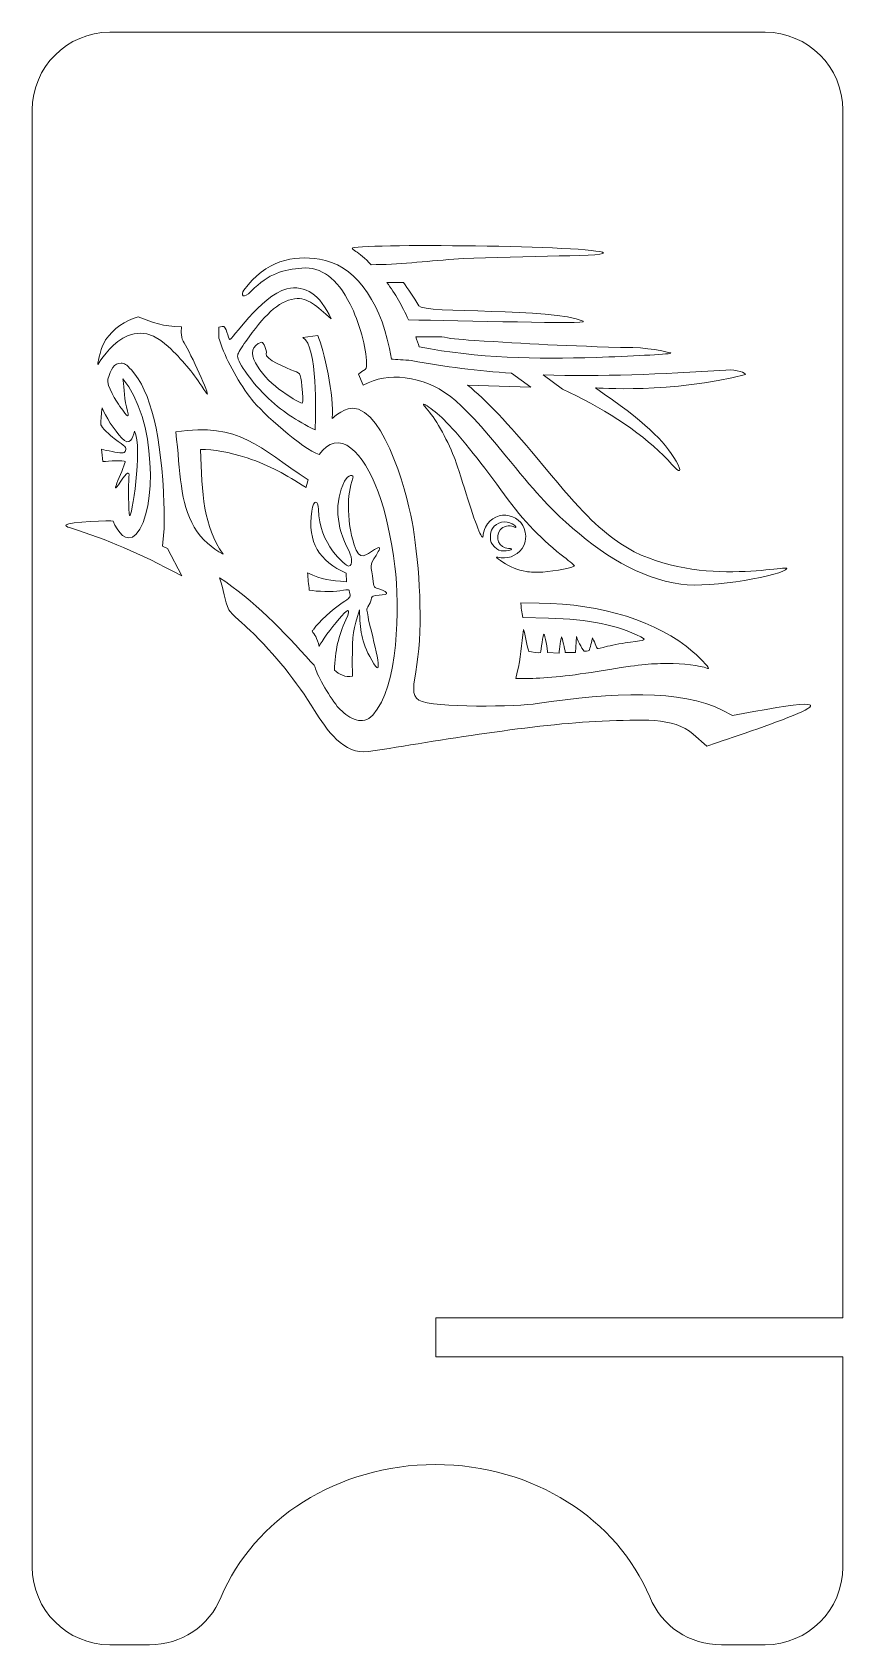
# Model space of a CAD drawing. Header units: millimetres. Extents: x -328 to 276, y -219 to 45.
# Drawn here: x -68.6 to 16.4, y -121.2 to 44.8 of the extents above; entities that cross this region are included whole.
import ezdxf

# ---------------------------------------------------------------- set-up
doc = ezdxf.new("R2010")
doc.units = ezdxf.units.MM
doc.header["$MEASUREMENT"] = 0
doc.layers.add('layer 1', color=7, linetype='Continuous')

msp = doc.modelspace()

# ---------------------------------------------------------------- linework, layer by layer
at = {"layer": 'layer 1', "color": 250, "lineweight": 9}
for points, knots in [([(-60.5906, 44.7682), (-38.0937, 44.7682), (-15.5974, 44.7682), (6.8994, 44.7682), (6.8994, 44.7682), (11.3056, 44.7682), (14.8994, 41.1744), (14.8994, 36.7682), (14.8994, 36.7682), (14.8994, 36.7682), (14.8994, -87.5432), (14.8994, -87.5432), (14.8994, -87.5432), (14.8994, -87.5432), (-27.0256, -87.5432), (-27.0256, -87.5432), (-27.0256, -87.5432), (-27.0256, -87.5432), (-27.0256, -91.5432), (-27.0256, -91.5432), (-27.0256, -91.5432), (-27.0256, -91.5432), (14.8994, -91.5432), (14.8994, -91.5432), (14.8994, -91.5432), (14.8994, -98.7555), (14.8994, -105.9679), (14.8994, -113.1802), (14.8994, -113.1802), (14.8994, -117.5864), (11.3056, -121.1802), (6.8994, -121.1802), (6.8994, -121.1802), (6.8994, -121.1802), (2.3917, -121.1802), (2.3917, -121.1802), (2.3917, -121.1802), (-0.9044, -121.1802), (-3.7193, -119.3055), (-4.9899, -116.2641), (-4.9899, -116.2641), (-8.3155, -108.3039), (-16.9418, -102.6313), (-27.0606, -102.6313), (-27.0606, -102.6313), (-37.1794, -102.6313), (-45.8057, -108.3039), (-49.1313, -116.2641), (-49.1313, -116.2641), (-50.4019, -119.3055), (-53.2168, -121.1802), (-56.5129, -121.1802), (-56.5129, -121.1802), (-56.5129, -121.1802), (-60.5906, -121.1802), (-60.5906, -121.1802), (-60.5906, -121.1802), (-64.9968, -121.1802), (-68.5906, -117.5864), (-68.5906, -113.1802), (-68.5906, -113.1802), (-68.5906, -63.1998), (-68.5906, -13.2154), (-68.5906, 36.7682), (-68.5906, 36.7682), (-68.5906, 41.1744), (-64.9968, 44.7682), (-60.5906, 44.7682)], [0, 0, 0, 0, 0.05555556, 0.05555556, 0.05555556, 0.05555556, 0.11111111, 0.11111111, 0.11111111, 0.11111111, 0.16666667, 0.16666667, 0.16666667, 0.16666667, 0.22222222, 0.22222222, 0.22222222, 0.22222222, 0.27777778, 0.27777778, 0.27777778, 0.27777778, 0.33333333, 0.33333333, 0.33333333, 0.33333333, 0.38888889, 0.38888889, 0.38888889, 0.38888889, 0.44444444, 0.44444444, 0.44444444, 0.44444444, 0.5, 0.5, 0.5, 0.5, 0.55555556, 0.55555556, 0.55555556, 0.55555556, 0.61111111, 0.61111111, 0.61111111, 0.61111111, 0.66666667, 0.66666667, 0.66666667, 0.66666667, 0.72222222, 0.72222222, 0.72222222, 0.72222222, 0.77777778, 0.77777778, 0.77777778, 0.77777778, 0.83333333, 0.83333333, 0.83333333, 0.83333333, 0.88888889, 0.88888889, 0.88888889, 0.88888889, 1, 1, 1, 1]), ([(-34.9752, 9.584), (-34.9752, 9.584), (-34.4895, 8.434), (-34.4895, 8.434), (-34.4895, 8.434), (-33.1237, 9.178), (-31.7694, 9.4171), (-30.1813, 9.1951), (-30.1813, 9.1951), (-26.6497, 8.7014), (-24.7976, 7.2746), (-19.8965, 1.2714), (-19.8965, 1.2714), (-16.858, -2.4501), (-15.252, -4.2287), (-13.6335, -5.6648), (-13.6335, -5.6648), (-9.8831, -8.992), (-6.162, -11.397), (-1.7755, -12.033), (-1.7755, -12.033), (1.3336, -12.4836), (8.9337, -11.0858), (9.1334, -10.4146), (9.1334, -10.4146), (9.2444, -10.0423), (-1.613, -12.6738), (-8.6414, -7.4054), (-8.6414, -7.4054), (-10.8873, -5.722), (-12.2679, -4.2745), (-16.6195, 0.9598), (-16.6195, 0.9598), (-19.5519, 4.4871), (-21.8739, 6.9472), (-23.7434, 8.4561), (-23.7434, 8.4561), (-23.7434, 8.4561), (-17.2443, 8.2321), (-17.2443, 8.2321), (-17.2443, 8.2321), (-17.2443, 8.2321), (-19.215, 9.6829), (-19.215, 9.6829), (-19.215, 9.6829), (-22.6343, 9.9134), (-26.0466, 10.3255), (-29.5429, 10.9844), (-29.5429, 10.9844), (-30.2461, 11.0438), (-31.1409, 11.0921), (-31.5858, 11.1189), (-31.5858, 11.1189), (-31.5858, 11.1189), (-31.8044, 12.2082), (-31.8044, 12.2082), (-31.8044, 12.2082), (-32.8528, 17.4298), (-35.5655, 20.8955), (-39.0149, 21.4204), (-39.0149, 21.4204), (-41.6982, 21.829), (-44.5639, 21.326), (-46.7824, 18.2185), (-46.7824, 18.2185), (-47.1357, 17.7236), (-46.8881, 17.2482), (-46.0269, 18.1252), (-46.0269, 18.1252), (-44.2236, 19.9613), (-42.6448, 20.3692), (-40.8057, 20.4986), (-40.8057, 20.4986), (-38.7918, 20.6404), (-37.2271, 19.4709), (-35.8459, 16.7907), (-35.8459, 16.7907), (-34.9319, 15.0173), (-34.152, 12.2078), (-34.152, 10.689), (-34.152, 10.689), (-34.152, 10.1863), (-34.1963, 10.0792), (-34.4536, 9.962), (-34.4536, 9.962), (-34.5621, 9.9126), (-34.7487, 9.7744), (-34.9752, 9.584)], [0, 0, 0, 0, 0.04347826, 0.04347826, 0.04347826, 0.04347826, 0.08695652, 0.08695652, 0.08695652, 0.08695652, 0.13043478, 0.13043478, 0.13043478, 0.13043478, 0.17391304, 0.17391304, 0.17391304, 0.17391304, 0.2173913, 0.2173913, 0.2173913, 0.2173913, 0.26086957, 0.26086957, 0.26086957, 0.26086957, 0.30434783, 0.30434783, 0.30434783, 0.30434783, 0.34782609, 0.34782609, 0.34782609, 0.34782609, 0.39130435, 0.39130435, 0.39130435, 0.39130435, 0.43478261, 0.43478261, 0.43478261, 0.43478261, 0.47826087, 0.47826087, 0.47826087, 0.47826087, 0.52173913, 0.52173913, 0.52173913, 0.52173913, 0.56521739, 0.56521739, 0.56521739, 0.56521739, 0.60869565, 0.60869565, 0.60869565, 0.60869565, 0.65217391, 0.65217391, 0.65217391, 0.65217391, 0.69565217, 0.69565217, 0.69565217, 0.69565217, 0.73913043, 0.73913043, 0.73913043, 0.73913043, 0.7826087, 0.7826087, 0.7826087, 0.7826087, 0.82608696, 0.82608696, 0.82608696, 0.82608696, 0.86956522, 0.86956522, 0.86956522, 0.86956522, 0.91304348, 0.91304348, 0.91304348, 0.91304348, 1, 1, 1, 1]), ([(-25.1786, 21.4078), (-20.3028, 21.7544), (-9.4414, 21.6683), (-9.739, 22.048), (-9.739, 22.048), (-10.3605, 22.841), (-35.6477, 23.0369), (-35.6477, 22.5389), (-35.6477, 22.5389), (-35.6477, 22.4922), (-35.4692, 22.3485), (-35.2509, 22.2195), (-35.2509, 22.2195), (-34.9087, 22.0174), (-34.2934, 21.4711), (-33.6717, 20.8463), (-33.6717, 20.8463), (-30.9252, 20.8463), (-28.1205, 21.2058), (-25.1786, 21.4078)], [0, 0, 0, 0, 0.16666667, 0.16666667, 0.16666667, 0.16666667, 0.33333333, 0.33333333, 0.33333333, 0.33333333, 0.5, 0.5, 0.5, 0.5, 0.66666667, 0.66666667, 0.66666667, 0.66666667, 1, 1, 1, 1]), ([(-39.1896, 13.5446), (-39.1896, 13.5446), (-40.7071, 13.3666), (-40.7071, 13.3666), (-40.7071, 13.3666), (-39.1697, 12.4095), (-39.3991, 5.6019), (-39.4497, 3.8377), (-39.4497, 3.8377), (-41.4075, 4.8393), (-42.8783, 5.7153), (-44.5648, 7.3794), (-44.5648, 7.3794), (-46.1856, 8.9785), (-47.5927, 11.035), (-47.4258, 11.5609), (-47.4258, 11.5609), (-47.3838, 11.6929), (-47.0317, 12.3367), (-46.5925, 12.9561), (-46.5925, 12.9561), (-44.776, 15.5175), (-43.2565, 17.1083), (-41.568, 17.3409), (-41.568, 17.3409), (-40.1638, 17.5343), (-39.2996, 16.5384), (-37.8073, 15.286), (-37.8073, 15.286), (-38.8972, 17.7445), (-40.488, 18.8167), (-42.3501, 18.3479), (-42.3501, 18.3479), (-45.0887, 17.6581), (-48.0827, 12.9624), (-48.2481, 13.1455), (-48.2481, 13.1455), (-48.294, 13.1964), (-48.428, 13.5347), (-48.5456, 13.8972), (-48.5456, 13.8972), (-48.7961, 14.6693), (-48.8125, 14.5086), (-49.3663, 14.4093), (-49.3663, 14.4093), (-49.3711, 13.1716), (-49.4698, 13.5863), (-49.1289, 12.5948), (-49.1289, 12.5948), (-48.5673, 10.9615), (-47.1807, 8.4798), (-46.0056, 7.0055), (-46.0056, 7.0055), (-44.8565, 5.5635), (-40.8293, 1.9237), (-39.0218, 1.3065), (-39.0218, 1.3065), (-38.0933, 2.6059), (-36.9214, 2.901), (-35.7591, 1.9772), (-35.7591, 1.9772), (-33.6521, 0.3027), (-31.948, -4.2901), (-31.2415, -10.1966), (-31.2415, -10.1966), (-30.7479, -14.3234), (-30.84, -22.6361), (-33.5177, -25.5043), (-33.5177, -25.5043), (-34.5642, -26.6258), (-35.8923, -25.8961), (-36.8713, -24.9427), (-36.8713, -24.9427), (-37.563, -24.2691), (-39.0764, -21.7501), (-39.3487, -20.9258), (-39.3487, -20.9258), (-39.5568, -20.2957), (-39.4146, -20.5691), (-39.8866, -20.0322), (-39.8866, -20.0322), (-42.6469, -16.8942), (-45.8576, -13.6526), (-49.3049, -11.366), (-49.3049, -11.366), (-48.8366, -12.4384), (-48.7906, -13.8745), (-48.3363, -14.6702), (-48.3363, -14.6702), (-48.101, -15.0825), (-46.6457, -16.304), (-46.1958, -16.741), (-46.1958, -16.741), (-43.5238, -19.3366), (-41.3844, -21.9929), (-39.512, -25.0398), (-39.512, -25.0398), (-38.337, -26.9514), (-36.464, -29.635), (-33.965, -29.2657), (-33.965, -29.2657), (-26.627, -28.1066), (-16.8327, -26.3992), (-9.8775, -26.131), (-9.8775, -26.131), (-5.9316, -25.9789), (-2.5135, -25.6965), (-0.5126, -27.4595), (-0.5126, -27.4595), (-0.5126, -27.4595), (0.9024, -28.7063), (0.9024, -28.7063), (0.9024, -28.7063), (3.6152, -27.7105), (20.2434, -22.4849), (5.7282, -25.14), (5.7282, -25.14), (5.7282, -25.14), (3.533, -25.5416), (3.533, -25.5416), (3.533, -25.5416), (3.533, -25.5416), (2.4848, -25.0019), (2.4848, -25.0019), (2.4848, -25.0019), (-1.6794, -22.8578), (-8.7987, -23.1421), (-16.5758, -24.3224), (-16.5758, -24.3224), (-18.4553, -24.6076), (-27.3278, -24.8253), (-28.7686, -23.9659), (-28.7686, -23.9659), (-29.5702, -23.4877), (-29.3168, -22.457), (-28.9721, -20.2936), (-28.9721, -20.2936), (-28.3286, -16.2554), (-28.7105, -10.2144), (-29.3622, -6.1514), (-29.3622, -6.1514), (-29.7542, -3.7077), (-32.1439, 6.0824), (-35.6411, 6.0699), (-35.6411, 6.0699), (-36.7021, 6.0661), (-37.8901, 4.7682), (-37.7064, 5.0734), (-37.7064, 5.0734), (-37.4335, 7.1114), (-38.5945, 12.2937), (-39.1896, 13.5446)], [0, 0, 0, 0, 0.02564103, 0.02564103, 0.02564103, 0.02564103, 0.05128205, 0.05128205, 0.05128205, 0.05128205, 0.07692308, 0.07692308, 0.07692308, 0.07692308, 0.1025641, 0.1025641, 0.1025641, 0.1025641, 0.12820513, 0.12820513, 0.12820513, 0.12820513, 0.15384615, 0.15384615, 0.15384615, 0.15384615, 0.17948718, 0.17948718, 0.17948718, 0.17948718, 0.20512821, 0.20512821, 0.20512821, 0.20512821, 0.23076923, 0.23076923, 0.23076923, 0.23076923, 0.25641026, 0.25641026, 0.25641026, 0.25641026, 0.28205128, 0.28205128, 0.28205128, 0.28205128, 0.30769231, 0.30769231, 0.30769231, 0.30769231, 0.33333333, 0.33333333, 0.33333333, 0.33333333, 0.35897436, 0.35897436, 0.35897436, 0.35897436, 0.38461538, 0.38461538, 0.38461538, 0.38461538, 0.41025641, 0.41025641, 0.41025641, 0.41025641, 0.43589744, 0.43589744, 0.43589744, 0.43589744, 0.46153846, 0.46153846, 0.46153846, 0.46153846, 0.48717949, 0.48717949, 0.48717949, 0.48717949, 0.51282051, 0.51282051, 0.51282051, 0.51282051, 0.53846154, 0.53846154, 0.53846154, 0.53846154, 0.56410256, 0.56410256, 0.56410256, 0.56410256, 0.58974359, 0.58974359, 0.58974359, 0.58974359, 0.61538462, 0.61538462, 0.61538462, 0.61538462, 0.64102564, 0.64102564, 0.64102564, 0.64102564, 0.66666667, 0.66666667, 0.66666667, 0.66666667, 0.69230769, 0.69230769, 0.69230769, 0.69230769, 0.71794872, 0.71794872, 0.71794872, 0.71794872, 0.74358974, 0.74358974, 0.74358974, 0.74358974, 0.76923077, 0.76923077, 0.76923077, 0.76923077, 0.79487179, 0.79487179, 0.79487179, 0.79487179, 0.82051282, 0.82051282, 0.82051282, 0.82051282, 0.84615385, 0.84615385, 0.84615385, 0.84615385, 0.87179487, 0.87179487, 0.87179487, 0.87179487, 0.8974359, 0.8974359, 0.8974359, 0.8974359, 0.92307692, 0.92307692, 0.92307692, 0.92307692, 0.94871795, 0.94871795, 0.94871795, 0.94871795, 1, 1, 1, 1]), ([(-11.8595, 15.032), (-14.9825, 16.4217), (-28.2755, 15.805), (-28.7668, 16.6056), (-28.7668, 16.6056), (-29.3529, 17.5606), (-29.8919, 18.3656), (-30.3637, 19.0273), (-30.3637, 19.0273), (-30.3637, 19.0273), (-32.0709, 19.0273), (-32.0709, 19.0273), (-32.0709, 19.0273), (-31.1711, 17.8089), (-30.5156, 16.6767), (-29.8301, 15.1577), (-29.8301, 15.1577), (-24.7233, 15.1577), (-10.9854, 14.6431), (-11.8595, 15.032)], [0, 0, 0, 0, 0.16666667, 0.16666667, 0.16666667, 0.16666667, 0.33333333, 0.33333333, 0.33333333, 0.33333333, 0.5, 0.5, 0.5, 0.5, 0.66666667, 0.66666667, 0.66666667, 0.66666667, 1, 1, 1, 1]), ([(-53.0544, 12.9909), (-52.5356, 12.2572), (-50.5321, 7.9128), (-50.5321, 7.5217), (-50.5321, 7.5217), (-50.5321, 7.4745), (-50.8036, 7.8501), (-51.1344, 8.3555), (-51.1344, 8.3555), (-52.0716, 9.787), (-53.154, 11.0661), (-54.5844, 12.4316), (-54.5844, 12.4316), (-58.7179, 16.3777), (-61.8373, 10.4672), (-61.8373, 10.5669), (-61.8373, 10.5669), (-61.8373, 10.9243), (-61.4619, 12.4471), (-61.0268, 13.1026), (-61.0268, 13.1026), (-60.2455, 14.2798), (-59.0166, 15.0963), (-57.6855, 15.482), (-57.6855, 15.482), (-56.1061, 14.8501), (-55.1719, 14.4956), (-53.2122, 14.4621), (-53.2122, 14.4621), (-53.2101, 14.425), (-53.332, 13.3834), (-53.0544, 12.9909)], [0, 0, 0, 0, 0.11111111, 0.11111111, 0.11111111, 0.11111111, 0.22222222, 0.22222222, 0.22222222, 0.22222222, 0.33333333, 0.33333333, 0.33333333, 0.33333333, 0.44444444, 0.44444444, 0.44444444, 0.44444444, 0.55555556, 0.55555556, 0.55555556, 0.55555556, 0.66666667, 0.66666667, 0.66666667, 0.66666667, 0.77777778, 0.77777778, 0.77777778, 0.77777778, 1, 1, 1, 1]), ([(-10.5076, 11.3041), (-7.115, 11.4118), (-3.1562, 11.6321), (-2.8016, 11.7316), (-2.8016, 11.7316), (-2.7335, 11.7508), (-4.5588, 12.264), (-6.7179, 12.3112), (-6.7179, 12.3112), (-13.8162, 12.4666), (-17.5599, 12.7152), (-23.0478, 13.055), (-23.0478, 13.055), (-24.7048, 13.1575), (-25.731, 13.2595), (-26.4062, 13.4387), (-26.4062, 13.4387), (-26.4062, 13.4387), (-29.0964, 13.4387), (-29.0964, 13.4387), (-29.0964, 13.4387), (-28.9649, 13.0868), (-28.8363, 12.7216), (-28.722, 12.3807), (-28.722, 12.3807), (-22.6298, 11.2325), (-16.763, 11.1054), (-10.5076, 11.3041)], [0, 0, 0, 0, 0.125, 0.125, 0.125, 0.125, 0.25, 0.25, 0.25, 0.25, 0.375, 0.375, 0.375, 0.375, 0.5, 0.5, 0.5, 0.5, 0.625, 0.625, 0.625, 0.625, 0.75, 0.75, 0.75, 0.75, 1, 1, 1, 1]), ([(-44.4967, 11.6825), (-44.6716, 11.1572), (-42.412, 10.2015), (-41.5812, 9.8923), (-41.5812, 9.8923), (-40.9214, 9.6466), (-40.9233, 9.654), (-40.7528, 7.6765), (-40.7528, 7.6765), (-40.6871, 6.914), (-40.6996, 6.5859), (-40.7949, 6.5859), (-40.7949, 6.5859), (-41.0062, 6.5859), (-42.2403, 7.3549), (-43.177, 8.0493), (-43.177, 8.0493), (-45.1059, 9.4792), (-47.1345, 12.2057), (-44.9425, 12.8699), (-44.9425, 12.8699), (-44.8171, 12.8847), (-44.3737, 12.0518), (-44.4967, 11.6825)], [0, 0, 0, 0, 0.14285714, 0.14285714, 0.14285714, 0.14285714, 0.28571429, 0.28571429, 0.28571429, 0.28571429, 0.42857143, 0.42857143, 0.42857143, 0.42857143, 0.57142857, 0.57142857, 0.57142857, 0.57142857, 0.71428571, 0.71428571, 0.71428571, 0.71428571, 1, 1, 1, 1]), ([(-53.197, -11.1711), (-57.8239, -8.7109), (-60.7495, -7.5284), (-64.6491, -6.2173), (-64.6491, -6.2173), (-65.0924, -6.1302), (-65.1939, -6.0287), (-65.0971, -5.9153), (-65.0971, -5.9153), (-64.8669, -5.6457), (-60.3354, -5.4112), (-60.2681, -5.562), (-60.2681, -5.562), (-59.7968, -6.5799), (-58.915, -7.9697), (-57.8893, -6.8818), (-57.8893, -6.8818), (-55.6992, -4.5588), (-55.8157, 5.0972), (-59.2517, 9.0834), (-59.2517, 9.0834), (-59.1104, 8.6431), (-59.1886, 7.3397), (-58.881, 6.2117), (-58.881, 6.2117), (-58.5172, 4.8775), (-58.7278, 5.0751), (-59.5517, 6.2635), (-59.5517, 6.2635), (-59.8756, 6.7307), (-60.9955, 8.4327), (-60.7919, 9.0695), (-60.7919, 9.0695), (-60.4706, 10.0761), (-60.1868, 10.7242), (-59.4272, 10.7242), (-59.4272, 10.7242), (-59.1131, 10.7242), (-58.9081, 10.5856), (-58.3742, 10.0119), (-58.3742, 10.0119), (-56.3982, 7.889), (-55.2467, 3.1469), (-55.0245, -3.7827), (-55.0245, -3.7827), (-54.9924, -4.7821), (-54.9953, -5.9222), (-55.0269, -6.6317), (-55.0269, -6.6317), (-55.0269, -6.6317), (-55.1656, -8.1092), (-55.1656, -8.1092), (-55.1656, -8.1092), (-55.1656, -8.1092), (-54.672, -8.3498), (-54.672, -8.3498), (-54.672, -8.3498), (-54.672, -8.3498), (-53.197, -11.1711), (-53.197, -11.1711)], [0, 0, 0, 0, 0.0625, 0.0625, 0.0625, 0.0625, 0.125, 0.125, 0.125, 0.125, 0.1875, 0.1875, 0.1875, 0.1875, 0.25, 0.25, 0.25, 0.25, 0.3125, 0.3125, 0.3125, 0.3125, 0.375, 0.375, 0.375, 0.375, 0.4375, 0.4375, 0.4375, 0.4375, 0.5, 0.5, 0.5, 0.5, 0.5625, 0.5625, 0.5625, 0.5625, 0.625, 0.625, 0.625, 0.625, 0.6875, 0.6875, 0.6875, 0.6875, 0.75, 0.75, 0.75, 0.75, 0.8125, 0.8125, 0.8125, 0.8125, 0.875, 0.875, 0.875, 0.875, 1, 1, 1, 1]), ([(-15.9772, 9.517), (-15.9772, 9.517), (-13.9746, 8.0428), (-13.9746, 8.0428), (-13.9746, 8.0428), (-13.9746, 8.0428), (-12.5358, 7.3463), (-12.5358, 7.3463), (-12.5358, 7.3463), (-8.6138, 5.4479), (-4.8143, 2.7186), (-2.724, 0.2982), (-2.724, 0.2982), (-1.8134, -0.7563), (-1.6479, -0.4419), (-2.2743, 0.6198), (-2.2743, 0.6198), (-3.5061, 2.7074), (-5.4787, 4.7219), (-10.5865, 8.1654), (-10.5865, 8.1654), (-10.5331, 8.1672), (-2.6392, 7.5868), (4.8873, 9.5442), (4.8873, 9.5442), (4.8496, 9.6785), (4.0826, 10.0821), (2.8509, 10.0044), (2.8509, 10.0044), (-3.8599, 9.581), (-9.9733, 9.3026), (-15.9772, 9.517)], [0, 0, 0, 0, 0.11111111, 0.11111111, 0.11111111, 0.11111111, 0.22222222, 0.22222222, 0.22222222, 0.22222222, 0.33333333, 0.33333333, 0.33333333, 0.33333333, 0.44444444, 0.44444444, 0.44444444, 0.44444444, 0.55555556, 0.55555556, 0.55555556, 0.55555556, 0.66666667, 0.66666667, 0.66666667, 0.66666667, 0.77777778, 0.77777778, 0.77777778, 0.77777778, 1, 1, 1, 1]), ([(-17.716, -10.7274), (-18.5907, -10.5695), (-19.3602, -10.2603), (-20.1192, -9.7619), (-20.1192, -9.7619), (-20.4791, -9.5254), (-20.7735, -9.3088), (-20.7735, -9.2802), (-20.7735, -9.2802), (-20.7735, -9.2519), (-20.5548, -9.2635), (-20.2878, -9.3064), (-20.2878, -9.3064), (-19.3869, -9.4503), (-18.3959, -8.9238), (-17.946, -8.0619), (-17.946, -8.0619), (-17.8426, -7.8642), (-17.7604, -7.4327), (-17.7629, -7.1034), (-17.7629, -7.1034), (-17.7808, -4.7933), (-20.8885, -4.0975), (-21.8957, -6.1783), (-21.8957, -6.1783), (-22.0328, -6.4611), (-22.1495, -6.8571), (-22.155, -7.0583), (-22.155, -7.0583), (-22.174, -7.7378), (-22.9777, -5.7399), (-23.8947, -2.7341), (-23.8947, -2.7341), (-24.3719, -1.1696), (-24.9303, 0.5332), (-25.1355, 1.0498), (-25.1355, 1.0498), (-25.9208, 3.0268), (-27.139, 5.1578), (-28.0053, 6.0696), (-28.0053, 6.0696), (-28.9885, 7.1048), (-27.3432, 6.0488), (-26.1892, 4.904), (-26.1892, 4.904), (-24.7372, 3.4639), (-22.5435, 0.7586), (-20.336, -2.3133), (-20.336, -2.3133), (-18.2731, -5.1842), (-16.4739, -7.1183), (-14.1047, -9.0123), (-14.1047, -9.0123), (-13.419, -9.5605), (-12.8107, -10.0525), (-12.7528, -10.1057), (-12.7528, -10.1057), (-12.5832, -10.2616), (-14.7883, -10.7232), (-15.9913, -10.7837), (-15.9913, -10.7837), (-16.599, -10.8143), (-17.3752, -10.789), (-17.716, -10.7274)], [0, 0, 0, 0, 0.05882353, 0.05882353, 0.05882353, 0.05882353, 0.11764706, 0.11764706, 0.11764706, 0.11764706, 0.17647059, 0.17647059, 0.17647059, 0.17647059, 0.23529412, 0.23529412, 0.23529412, 0.23529412, 0.29411765, 0.29411765, 0.29411765, 0.29411765, 0.35294118, 0.35294118, 0.35294118, 0.35294118, 0.41176471, 0.41176471, 0.41176471, 0.41176471, 0.47058824, 0.47058824, 0.47058824, 0.47058824, 0.52941176, 0.52941176, 0.52941176, 0.52941176, 0.58823529, 0.58823529, 0.58823529, 0.58823529, 0.64705882, 0.64705882, 0.64705882, 0.64705882, 0.70588235, 0.70588235, 0.70588235, 0.70588235, 0.76470588, 0.76470588, 0.76470588, 0.76470588, 0.82352941, 0.82352941, 0.82352941, 0.82352941, 0.88235294, 0.88235294, 0.88235294, 0.88235294, 1, 1, 1, 1]), ([(-58.5576, -4.9612), (-58.6655, -4.6137), (-58.7131, -1.8007), (-58.6248, -0.9846), (-58.6248, -0.9846), (-58.5555, -0.3422), (-58.8536, -0.5038), (-59.4554, -1.4344), (-59.4554, -1.4344), (-60.9622, -3.764), (-58.9108, 0.4058), (-59.0222, 0.5861), (-59.0222, 0.5861), (-59.1372, 0.7724), (-60.7131, 0.6222), (-61.3204, 0.5815), (-61.3204, 0.5815), (-61.367, 1.0195), (-61.4078, 1.4477), (-61.4416, 1.8549), (-61.4416, 1.8549), (-60.9378, 1.7098), (-59.7824, 1.4848), (-59.3795, 1.4703), (-59.3795, 1.4703), (-59.1392, 1.4617), (-59.0307, 1.5337), (-58.975, 1.7389), (-58.975, 1.7389), (-58.975, 1.7389), (-58.9749, 1.7389), (-58.9749, 1.7389), (-58.9749, 1.7389), (-58.8908, 2.0475), (-58.9061, 2.0632), (-60.1396, 2.9487), (-60.1396, 2.9487), (-60.5534, 3.2458), (-61.4596, 4.1309), (-61.5307, 4.3654), (-61.5307, 4.3654), (-61.5119, 4.9404), (-61.4659, 5.5267), (-61.3978, 6.0986), (-61.3978, 6.0986), (-61.0727, 5.2722), (-60.1334, 3.8067), (-59.3563, 2.9854), (-59.3563, 2.9854), (-58.5414, 2.1238), (-58.2459, 2.9398), (-58.0686, 3.7262), (-58.0686, 3.7262), (-57.1569, 1.9607), (-58.3948, -5.4864), (-58.5576, -4.9612)], [0, 0, 0, 0, 0.06666667, 0.06666667, 0.06666667, 0.06666667, 0.13333333, 0.13333333, 0.13333333, 0.13333333, 0.2, 0.2, 0.2, 0.2, 0.26666667, 0.26666667, 0.26666667, 0.26666667, 0.33333333, 0.33333333, 0.33333333, 0.33333333, 0.4, 0.4, 0.4, 0.4, 0.46666667, 0.46666667, 0.46666667, 0.46666667, 0.53333333, 0.53333333, 0.53333333, 0.53333333, 0.6, 0.6, 0.6, 0.6, 0.66666667, 0.66666667, 0.66666667, 0.66666667, 0.73333333, 0.73333333, 0.73333333, 0.73333333, 0.8, 0.8, 0.8, 0.8, 0.86666667, 0.86666667, 0.86666667, 0.86666667, 1, 1, 1, 1]), ([(-40.1768, -1.2859), (-40.2519, -1.5509), (-40.3165, -1.8162), (-40.3791, -2.0842), (-40.3791, -2.0842), (-42.5561, -0.7258), (-43.9558, 0.133), (-46.4675, 0.9548), (-46.4675, 0.9548), (-48.3513, 1.5711), (-49.8926, 1.8323), (-51.2685, 1.8323), (-51.2685, 1.8323), (-51.0874, -2.7568), (-50.9694, -6.0731), (-48.9234, -8.938), (-48.9234, -8.938), (-50.1004, -8.2971), (-51.1015, -7.5224), (-51.9035, -6.1504), (-51.9035, -6.1504), (-53.3838, -3.6183), (-53.3164, -0.6271), (-53.8024, 3.6517), (-53.8024, 3.6517), (-47.2146, 4.6409), (-45.2751, 2.039), (-40.1768, -1.2859)], [0, 0, 0, 0, 0.125, 0.125, 0.125, 0.125, 0.25, 0.25, 0.25, 0.25, 0.375, 0.375, 0.375, 0.375, 0.5, 0.5, 0.5, 0.5, 0.625, 0.625, 0.625, 0.625, 0.75, 0.75, 0.75, 0.75, 1, 1, 1, 1]), ([(-37.4555, -20.8893), (-36.9964, -21.2776), (-36.3524, -21.6882), (-35.5998, -21.5), (-35.5998, -21.5), (-35.6169, -21.0567), (-35.6244, -20.5354), (-35.6247, -19.8949), (-35.6247, -19.8949), (-35.626, -17.1588), (-35.4945, -16.6588), (-34.8911, -14.6744), (-34.8911, -14.6744), (-34.7776, -16.7715), (-34.7916, -17.825), (-33.6263, -19.8616), (-33.6263, -19.8616), (-32.2953, -22.1877), (-33.1837, -18.8285), (-33.9506, -15.6973), (-33.9506, -15.6973), (-34.0229, -14.837), (-34.2426, -14.7291), (-34.0186, -14.365), (-34.0186, -14.365), (-33.2289, -13.0794), (-34.2254, -13.3108), (-32.249, -13.0865), (-32.249, -13.0865), (-32.0028, -13.0586), (-32.0165, -12.8297), (-32.5094, -12.6485), (-32.5094, -12.6485), (-33.3115, -12.3535), (-33.3743, -12.4982), (-33.4635, -11.7712), (-33.4635, -11.7712), (-33.6845, -9.9715), (-33.9267, -10.2195), (-33.1819, -9.0681), (-33.1819, -9.0681), (-32.8483, -8.5527), (-32.5209, -7.9637), (-33.3196, -8.4627), (-33.3196, -8.4627), (-34.1887, -9.0057), (-34.8959, -9.7823), (-35.4288, -7.9836), (-35.4288, -7.9836), (-35.8757, -6.4748), (-35.9349, -6.073), (-36.0072, -4.4134), (-36.0072, -4.4134), (-36.0729, -2.9044), (-35.8553, -2.0416), (-35.5579, -1.129), (-35.5579, -1.129), (-35.4249, -0.7208), (-36.0291, -0.6961), (-36.4174, -1.4461), (-36.4174, -1.4461), (-37.4829, -3.5037), (-37.3217, -6.1682), (-35.9869, -8.564), (-35.9869, -8.564), (-35.8048, -8.8909), (-35.4124, -10.1739), (-36.0084, -10.1739), (-36.0084, -10.1739), (-36.2671, -10.1739), (-39.0936, -7.8979), (-39.1112, -4.3457), (-39.1112, -4.3457), (-39.116, -3.3727), (-39.6092, -3.2298), (-39.7982, -4.528), (-39.7982, -4.528), (-40.2687, -7.7551), (-38.9997, -9.6759), (-36.2469, -10.9049), (-36.2469, -10.9049), (-36.2469, -10.9049), (-36.2091, -11.8067), (-36.2091, -11.8067), (-36.2091, -11.8067), (-37.9714, -11.6051), (-38.6449, -11.609), (-40.2352, -10.8644), (-40.2352, -10.8644), (-40.1863, -11.4416), (-40.1256, -12.0359), (-40.0526, -12.6519), (-40.0526, -12.6519), (-39.2444, -12.7892), (-37.6902, -12.8263), (-36.8937, -12.7136), (-36.8937, -12.7136), (-35.8013, -12.5589), (-35.9874, -12.4955), (-35.8773, -13.0108), (-35.8773, -13.0108), (-35.7999, -13.3725), (-35.831, -13.4099), (-36.6734, -13.9698), (-36.6734, -13.9698), (-37.6753, -14.6357), (-39.0995, -15.9465), (-39.5896, -16.654), (-39.5896, -16.654), (-39.6498, -16.7406), (-39.7092, -16.8185), (-39.7652, -16.8855), (-39.7652, -16.8855), (-39.5343, -17.1829), (-39.2394, -17.5252), (-39.044, -18.4408), (-39.044, -18.4408), (-38.5847, -17.4825), (-34.9499, -12.7463), (-36.2932, -15.7089), (-36.2932, -15.7089), (-37.0145, -17.2997), (-37.4192, -18.9128), (-37.4555, -20.8893)], [0, 0, 0, 0, 0.03125, 0.03125, 0.03125, 0.03125, 0.0625, 0.0625, 0.0625, 0.0625, 0.09375, 0.09375, 0.09375, 0.09375, 0.125, 0.125, 0.125, 0.125, 0.15625, 0.15625, 0.15625, 0.15625, 0.1875, 0.1875, 0.1875, 0.1875, 0.21875, 0.21875, 0.21875, 0.21875, 0.25, 0.25, 0.25, 0.25, 0.28125, 0.28125, 0.28125, 0.28125, 0.3125, 0.3125, 0.3125, 0.3125, 0.34375, 0.34375, 0.34375, 0.34375, 0.375, 0.375, 0.375, 0.375, 0.40625, 0.40625, 0.40625, 0.40625, 0.4375, 0.4375, 0.4375, 0.4375, 0.46875, 0.46875, 0.46875, 0.46875, 0.5, 0.5, 0.5, 0.5, 0.53125, 0.53125, 0.53125, 0.53125, 0.5625, 0.5625, 0.5625, 0.5625, 0.59375, 0.59375, 0.59375, 0.59375, 0.625, 0.625, 0.625, 0.625, 0.65625, 0.65625, 0.65625, 0.65625, 0.6875, 0.6875, 0.6875, 0.6875, 0.71875, 0.71875, 0.71875, 0.71875, 0.75, 0.75, 0.75, 0.75, 0.78125, 0.78125, 0.78125, 0.78125, 0.8125, 0.8125, 0.8125, 0.8125, 0.84375, 0.84375, 0.84375, 0.84375, 0.875, 0.875, 0.875, 0.875, 0.90625, 0.90625, 0.90625, 0.90625, 0.9375, 0.9375, 0.9375, 0.9375, 1, 1, 1, 1]), ([(-20.973, -8.1846), (-21.333, -7.8243), (-21.397, -7.6736), (-21.397, -7.1829), (-21.397, -7.1829), (-21.397, -6.8561), (-21.3075, -6.4687), (-21.1914, -6.2916), (-21.1914, -6.2916), (-20.7647, -5.6403), (-19.8219, -5.4283), (-19.1411, -5.8305), (-19.1411, -5.8305), (-18.7295, -6.0737), (-18.64, -6.323), (-19.0414, -6.1082), (-19.0414, -6.1082), (-19.4242, -5.9035), (-20.0992, -6.0732), (-20.3942, -6.4484), (-20.3942, -6.4484), (-20.9984, -7.2162), (-20.4897, -8.3569), (-19.5413, -8.3609), (-19.5413, -8.3609), (-19.2045, -8.3622), (-19.1379, -8.3935), (-19.2778, -8.4836), (-19.2778, -8.4836), (-19.3806, -8.5501), (-19.7088, -8.6053), (-20.0071, -8.6064), (-20.0071, -8.6064), (-20.4587, -8.6078), (-20.6199, -8.5375), (-20.973, -8.1846)], [0, 0, 0, 0, 0.1, 0.1, 0.1, 0.1, 0.2, 0.2, 0.2, 0.2, 0.3, 0.3, 0.3, 0.3, 0.4, 0.4, 0.4, 0.4, 0.5, 0.5, 0.5, 0.5, 0.6, 0.6, 0.6, 0.6, 0.7, 0.7, 0.7, 0.7, 0.8, 0.8, 0.8, 0.8, 1, 1, 1, 1]), ([(-18.6277, -21.0728), (-18.288, -19.7496), (-18.1765, -18.1896), (-17.9782, -16.7), (-17.9782, -16.7), (-17.7531, -17.4808), (-17.5889, -18.7621), (-17.4321, -18.9535), (-17.4321, -18.9535), (-17.2334, -18.9852), (-16.3207, -19.1455), (-16.2545, -19.0791), (-16.2545, -19.0791), (-16.1483, -18.8437), (-16.0147, -17.1615), (-15.8679, -17.1721), (-15.8679, -17.1721), (-15.7903, -17.1777), (-15.5111, -18.8735), (-15.5094, -19.0545), (-15.5094, -19.0545), (-15.5094, -19.0545), (-14.332, -19.1225), (-14.332, -19.1225), (-14.332, -19.1225), (-14.332, -18.8329), (-14.1058, -17.4073), (-14.0719, -17.4412), (-14.0719, -17.4412), (-13.9932, -17.5197), (-13.7375, -18.7928), (-13.6861, -19.0471), (-13.6861, -19.0471), (-13.6861, -19.0471), (-12.6491, -19.0471), (-12.6491, -19.0471), (-12.6491, -19.0471), (-12.6491, -19.0471), (-12.5182, -17.4266), (-12.5182, -17.4266), (-12.5182, -17.4266), (-12.3902, -18.0173), (-11.763, -18.9071), (-11.7473, -18.9409), (-11.7473, -18.9409), (-11.7285, -18.9481), (-11.2596, -18.8914), (-11.2337, -18.8667), (-11.2337, -18.8667), (-11.166, -18.662), (-10.9138, -17.8431), (-10.8948, -17.5513), (-10.8948, -17.5513), (-10.7988, -17.7112), (-10.3934, -18.6638), (-10.3905, -18.6656), (-10.3905, -18.6656), (-10.3466, -18.6927), (-9.9918, -18.5858), (-9.34, -18.4283), (-9.34, -18.4283), (-8.6883, -18.2707), (-7.6235, -18.0741), (-6.974, -17.9914), (-6.974, -17.9914), (-5.3677, -17.7868), (-5.3267, -17.7661), (-5.9179, -17.4585), (-5.9179, -17.4585), (-8.2261, -16.2575), (-11.2868, -15.6364), (-15.42, -15.5298), (-15.42, -15.5298), (-15.42, -15.5298), (-18.0665, -15.4618), (-18.0665, -15.4618), (-18.0665, -15.4618), (-18.0665, -15.4618), (-18.1369, -15.073), (-18.1369, -15.073), (-18.1369, -15.073), (-18.1759, -14.8592), (-18.2191, -14.5198), (-18.2331, -14.3189), (-18.2331, -14.3189), (-18.2331, -14.3189), (-18.2585, -13.9534), (-18.2585, -13.9534), (-18.2585, -13.9534), (-18.2585, -13.9534), (-16.3888, -13.9785), (-16.3888, -13.9785), (-16.3888, -13.9785), (-9.8654, -14.0659), (-4.2087, -15.8505), (-0.5381, -18.979), (-0.5381, -18.979), (0.4757, -19.8431), (1.3504, -20.8431), (0.9621, -20.694), (0.9621, -20.694), (0.2167, -20.4081), (-1.5936, -20.1909), (-3.1755, -20.1974), (-3.1755, -20.1974), (-5.1325, -20.2057), (-6.0259, -20.3029), (-9.7821, -20.9158), (-9.7821, -20.9158), (-13.1669, -21.4681), (-15.5897, -21.7272), (-17.3688, -21.7272), (-17.3688, -21.7272), (-17.3688, -21.7272), (-18.7957, -21.7272), (-18.7957, -21.7272), (-18.7957, -21.7272), (-18.7957, -21.7272), (-18.6277, -21.0728), (-18.6277, -21.0728)], [0, 0, 0, 0, 0.03225806, 0.03225806, 0.03225806, 0.03225806, 0.06451613, 0.06451613, 0.06451613, 0.06451613, 0.09677419, 0.09677419, 0.09677419, 0.09677419, 0.12903226, 0.12903226, 0.12903226, 0.12903226, 0.16129032, 0.16129032, 0.16129032, 0.16129032, 0.19354839, 0.19354839, 0.19354839, 0.19354839, 0.22580645, 0.22580645, 0.22580645, 0.22580645, 0.25806452, 0.25806452, 0.25806452, 0.25806452, 0.29032258, 0.29032258, 0.29032258, 0.29032258, 0.32258065, 0.32258065, 0.32258065, 0.32258065, 0.35483871, 0.35483871, 0.35483871, 0.35483871, 0.38709677, 0.38709677, 0.38709677, 0.38709677, 0.41935484, 0.41935484, 0.41935484, 0.41935484, 0.4516129, 0.4516129, 0.4516129, 0.4516129, 0.48387097, 0.48387097, 0.48387097, 0.48387097, 0.51612903, 0.51612903, 0.51612903, 0.51612903, 0.5483871, 0.5483871, 0.5483871, 0.5483871, 0.58064516, 0.58064516, 0.58064516, 0.58064516, 0.61290323, 0.61290323, 0.61290323, 0.61290323, 0.64516129, 0.64516129, 0.64516129, 0.64516129, 0.67741935, 0.67741935, 0.67741935, 0.67741935, 0.70967742, 0.70967742, 0.70967742, 0.70967742, 0.74193548, 0.74193548, 0.74193548, 0.74193548, 0.77419355, 0.77419355, 0.77419355, 0.77419355, 0.80645161, 0.80645161, 0.80645161, 0.80645161, 0.83870968, 0.83870968, 0.83870968, 0.83870968, 0.87096774, 0.87096774, 0.87096774, 0.87096774, 0.90322581, 0.90322581, 0.90322581, 0.90322581, 0.93548387, 0.93548387, 0.93548387, 0.93548387, 1, 1, 1, 1])]:
    msp.add_open_spline(points, degree=3, knots=knots, dxfattribs=at)

doc.saveas('drawing.dxf')
